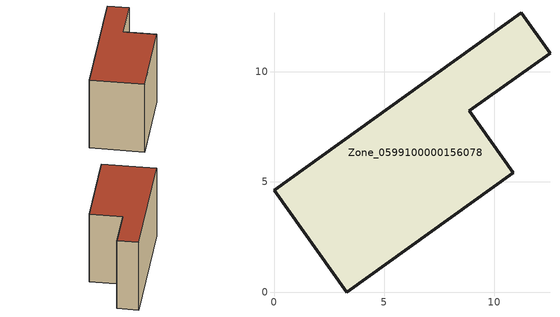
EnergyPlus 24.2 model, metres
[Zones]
Zone_0599100000156078
 floor ground (C_G): 3.31,0 0,4.63 11.24,12.68 12.54,10.86 8.87,8.24 10.88,5.42 z0
 wall outside (C_F): 12.54,10.86 11.24,12.68 0,4.63 3.31,0 10.88,5.42 8.87,8.24 12.54,10.86 z0:8.27
 roof outside (C_R): 10.88,5.42 8.87,8.24 12.54,10.86 11.24,12.68 0,4.63 3.31,0 z8.27
[BUILDING]
Pand.0599100000156078: North Axis=0; Terrain=City; Loads Convergence Tolerance Value=0.04; Temperature Convergence Tolerance Value=0.4; Solar Distribution=FullExterior; Maximum Number of Warmup Days=25; Minimum Number of Warmup Days=1
[Site:Location]
Rotterdam.The.Hague.AP_ZH_NLD Design_Conditions: Latitude=51.96; Longitude=4.45; Time Zone=1; Elevation=-4.5
[SITE:GROUNDTEMPERATURE:BUILDINGSURFACE]
18, 18, 18, 18, 18, 18, 18, 18, 18, 18, 18, 18
[MATERIAL] Thermal Absorptance=0.9; Solar Absorptance=0.7; Visible Absorptance=0.7
Name | Roughness | Thickness | Conductivity | Density | Specific Heat
G.TI.1975-1991 | MediumSmooth | 0.15 | 0.288461 | 540 | 1210
F.TI.1975-1991 | Rough | 0.3 | 0.230769 | 1920 | 840
R.TI.1975-1991 | MediumRough | 0.2 | 0.153846 | 1500 | 1000
[CONSTRUCTION]
C_G: G.TI.1975-1991
C_F: F.TI.1975-1991
C_R: R.TI.1975-1991
[ZONE]
Zone_0599100000156078: Type=1; Multiplier=1; Ceiling Height=Autocalculate; Volume=Autocalculate; Floor Area=autocalculate; Part of Total Floor Area=Yes
[ZONEINFILTRATION:DESIGNFLOWRATE]
Infil_Zone_0599100000156078: Zone or ZoneList or Space or SpaceList=Zone_0599100000156078; Schedule=AlwaysOn; Design Flow Rate Calculation Method=Flow/Area; Flow Rate per Floor Area=0.003; Constant Term Coefficient=1; Temperature Term Coefficient=0; Velocity Term Coefficient=0; Velocity Squared Term Coefficient=0
[HVACTEMPLATE:ZONE:IDEALLOADSAIRSYSTEM]
Zone_0599100000156078: Maximum Heating Supply Air Temperature=50; Minimum Cooling Supply Air Temperature=13; Maximum Heating Supply Air Humidity Ratio=0.0156; Minimum Cooling Supply Air Humidity Ratio=0.0077; Heating Limit=NoLimit; Cooling Limit=NoLimit; Dehumidification Control Type=ConstantSensibleHeatRatio; Cooling Sensible Heat Ratio=0.7; Dehumidification Setpoint=60; Humidification Control Type=None; Humidification Setpoint=30; Outdoor Air Method=None; Outdoor Air Flow Rate per Person=0.00944; Outdoor Air Flow Rate per Zone Floor Area=0; Outdoor Air Flow Rate per Zone=0; Demand Controlled Ventilation Type=None; Outdoor Air Economizer Type=NoEconomizer; Heat Recovery Type=None; Sensible Heat Recovery Effectiveness=0.7; Latent Heat Recovery Effectiveness=0.65
[ZONECONTROL:THERMOSTAT]
ThermostatControl_Zone_0599100000156078: Zone or ZoneList=Zone_0599100000156078; Control Type Schedule=DualSetpointControlType; Control 1=Thermostat_Zone_0599100000156078; Temperature Difference Between Cutout And Setpoint=0
[THERMOSTATSETPOINT:DUALSETPOINT]
Thermostat_Zone_0599100000156078: Heating Setpoint Temperature Schedule=HeatingSetpoint_Zone_0599100000156078; Cooling Setpoint Temperature Schedule=CoolingSetpoint_Zone_0599100000156078
[SCHEDULE:COMPACT]
HeatingSetpoint_Zone_0599100000156078: Through: 12/31, For: AllDays, Until: 24:00, 21
CoolingSetpoint_Zone_0599100000156078: Through: 12/31, For: AllDays, Until: 24:00, 24
DualSetpointControlType: Through: 12/31, For: AllDays, Until: 24:00, 4
AlwaysOn: Through: 12/31, For: AllDays, Until: 24:00, 1
